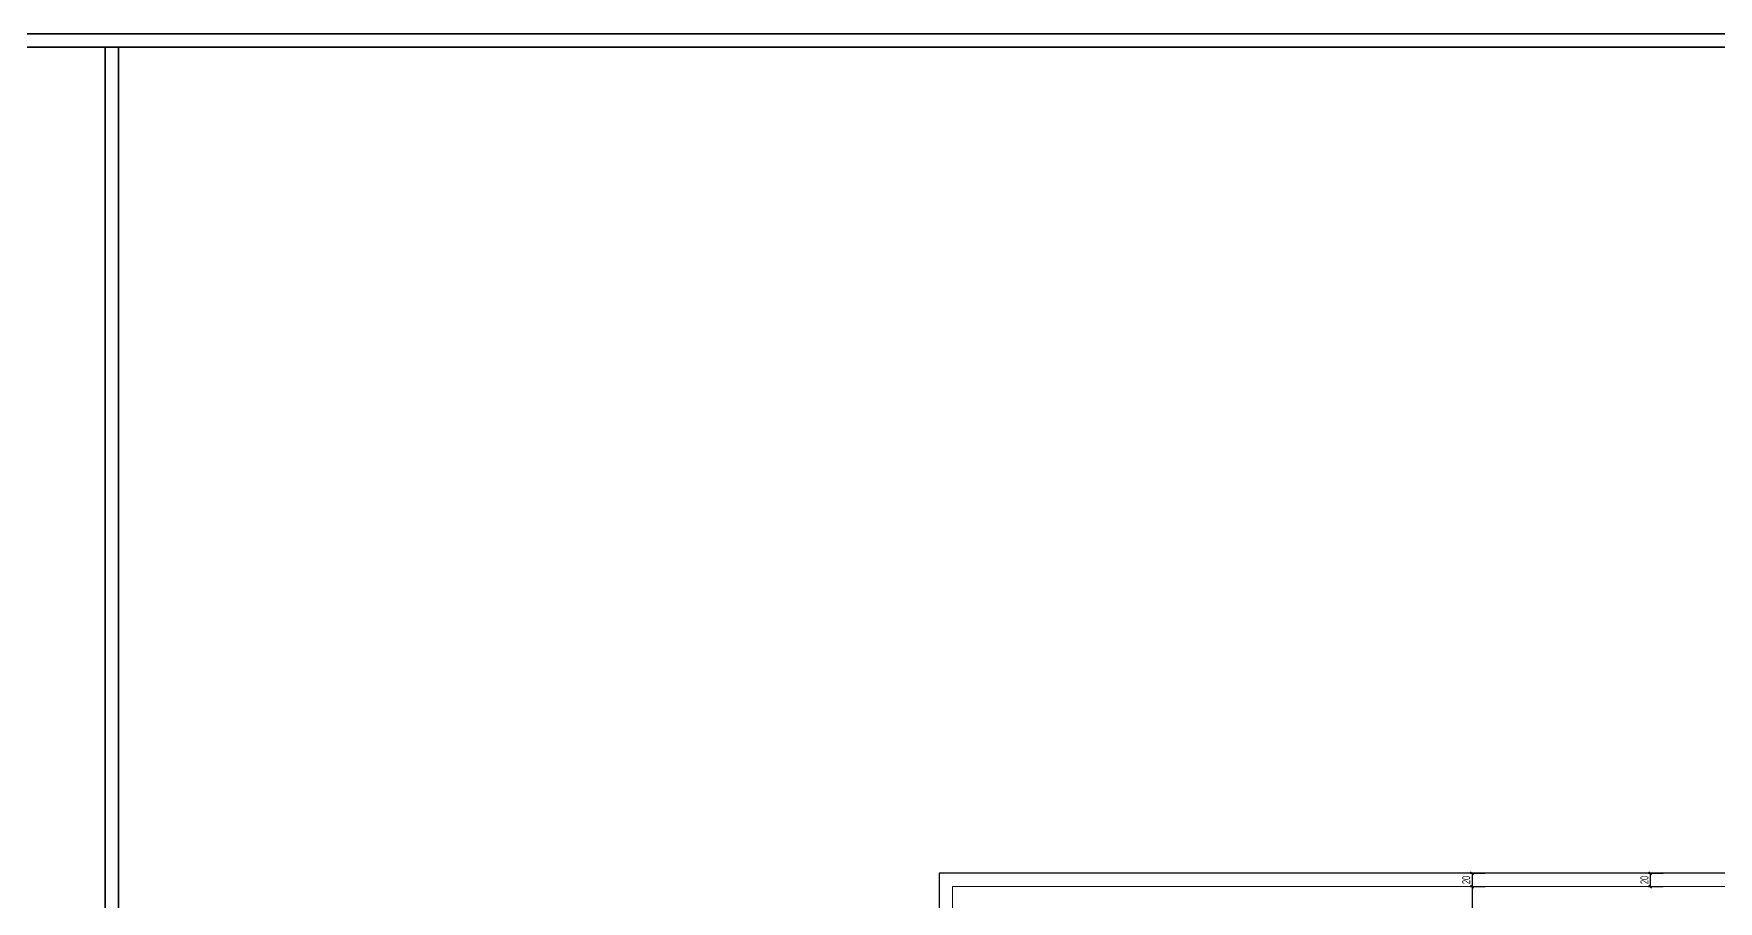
# Model space of a CAD drawing. Header units: inches. Extents: x -7543 to -822, y 102837 to 190349.
# Drawn here: x -833.199 to -832.694, y 102837.179 to 102837.439 of the extents above; entities that cross this region are included whole.
import ezdxf

# ---------------------------------------------------------------- set-up
doc = ezdxf.new("R2010")
doc.units = ezdxf.units.IN
doc.header["$MEASUREMENT"] = 0
doc.layers.get('Defpoints').update_dxf_attribs({"lineweight": 25})
doc.layers.add('BALKON', color=7, linetype='Continuous', lineweight=20, true_color=0xffaaa9)
doc.layers.add('DUVAR', color=7, linetype='Continuous', lineweight=35, true_color=0xfc4642)
doc.layers.add('ICOL', color=55, linetype='Continuous', lineweight=25)
doc.styles.add('OLCU', font='tromand.shx', dxfattribs={"width": 0.6, "height": 12})

# ---------------------------------------------------------------- blocks, each defined once
blk = doc.blocks.new('D')
at = {"layer": 'ICOL'}
for p, q in [((2.8, 2.8), (-2.8, -2.8)), ((0, 3), (0, -25))]:
    blk.add_line(p, q, dxfattribs=at)
blk = doc.blocks.new('E')
at = {"layer": 'ICOL'}
for p, q in [((-2.8, -2.8), (2.8, 2.8)), ((0, -3), (0, 25))]:
    blk.add_line(p, q, dxfattribs=at)

msp = doc.modelspace()

# ---------------------------------------------------------------- linework, layer by layer
at = {"layer": 'BALKON'}
for p, q in [((-832.92758, 102837.12768), (-832.92758, 102837.18769)), ((-832.92758, 102837.18769), (-832.45558, 102837.18769)), ((-832.92358, 102837.12768), (-832.92358, 102837.18369)), ((-832.92358, 102837.18369), (-832.45958, 102837.18369))]:
    msp.add_line(p, q, dxfattribs=at)
at = {"layer": 'Defpoints', "color": 6}
for p, q in [((-832.92758, 102837.18769), (-832.92758, 102837.12768)), ((-832.45558, 102837.18769), (-832.92758, 102837.18769))]:
    msp.add_line(p, q, dxfattribs=at)
at = {"layer": 'DUVAR'}
for p, q in [((-837.60507, 102837.43946), (-821.98956, 102837.43946)), ((-837.60107, 102837.43546), (-821.99356, 102837.43546)), ((-833.17769, 102836.66908), (-833.17769, 102837.43546)), ((-833.17369, 102836.66908), (-833.17369, 102837.43546))]:
    msp.add_line(p, q, dxfattribs=at)
at = {"layer": 'ICOL'}
for p, q in [((-832.76775, 102837.18753), (-832.76775, 102837.18384)), ((-832.71431, 102837.18753), (-832.71431, 102837.18384)), ((-832.76775, 102837.18353), (-832.76775, 102837.12784))]:
    msp.add_line(p, q, dxfattribs=at)

# ---------------------------------------------------------------- block references
at = {"layer": 'ICOL', "xscale": 0.000155999994603917, "yscale": 0.000155999994603917, "zscale": 0.000155999994603917}
for name, p, rotation in [('D', (-832.76775, 102837.18769), 90), ('D', (-832.71431, 102837.18769), 90), ('D', (-832.76775, 102837.18369), 90), ('E', (-832.76775, 102837.18369), 270), ('E', (-832.71431, 102837.18369), 270)]:
    msp.add_blockref(name, p, dxfattribs=dict(at, rotation=rotation))

# ---------------------------------------------------------------- texts
at = {"layer": 'ICOL', "char_height": 0.0024, "attachment_point": 5, "rotation": 90, "style": 'OLCU'}
for insert in [(-832.76947, 102837.18569), (-832.71603, 102837.18569)]:
    msp.add_mtext('\\A1;20', dxfattribs=dict(at, insert=insert))

doc.saveas('drawing.dxf')
